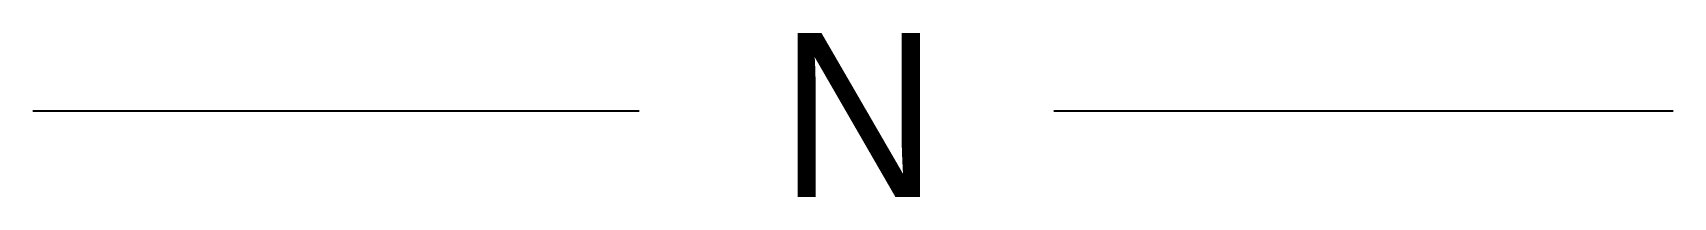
# Model space of a CAD drawing. Header units: metres. Extents: x -64700 to -61855, y -116178 to -115894.
import ezdxf

# ---------------------------------------------------------------- set-up
doc = ezdxf.new("R2010")
doc.units = ezdxf.units.M
doc.layers.add('G', color=3, linetype='Continuous')
doc.layers.add('R', color=3, linetype='Continuous')

msp = doc.modelspace()

# ---------------------------------------------------------------- linework, layer by layer
at = {"layer": 'G'}
for p, q in [((-64699.98, -116028.68), (-63648.65, -116028.68)), ((-62929.63, -116028.68), (-61855.42, -116028.68))]:
    msp.add_line(p, q, dxfattribs=at)

# ---------------------------------------------------------------- texts
at = {"layer": 'R'}
msp.add_text('N', height=284.46, dxfattribs=at).set_placement((-63404.96, -116178.4))

doc.saveas('drawing.dxf')
